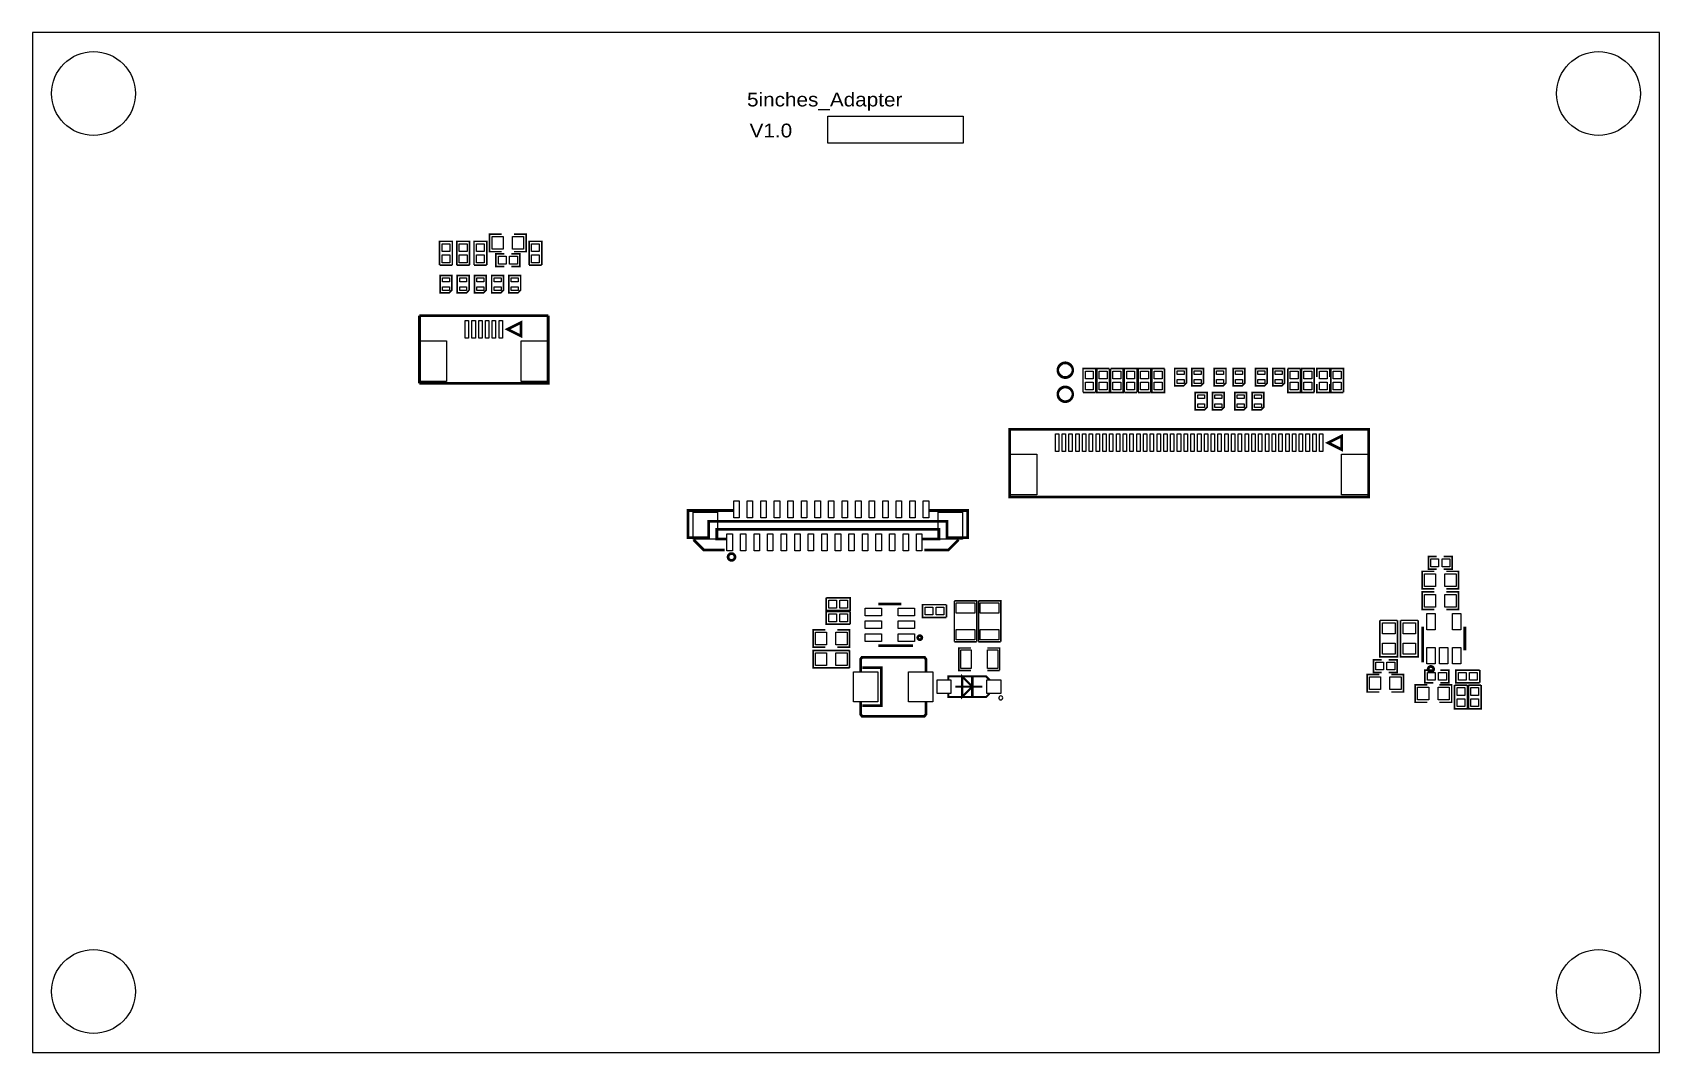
# Model space of a CAD drawing. Extents: x 38 to 158, y 31 to 106.
import ezdxf

# ---------------------------------------------------------------- set-up
doc = ezdxf.new("R2010")
doc.units = 0
for name, color, linetype in [('OUTLINE', 7, 'CONTINUOUS'), ('SILKSCREEN_TOP', 7, 'CONTINUOUS'), ('TOP', 1, 'CONTINUOUS')]:
    doc.layers.add(name, color=color, linetype=linetype)

msp = doc.modelspace()

# ---------------------------------------------------------------- linework, layer by layer
at = {"layer": 'OUTLINE'}
msp.add_lwpolyline([(38.0619, 106.2101), (38.0619, 30.90926), (158.16326, 30.90926), (158.16326, 106.2101)], close=True, dxfattribs=at)
at = {"layer": 'SILKSCREEN_TOP'}
msp.add_lwpolyline([(96.774, 98.044), (96.774, 100.04298), (106.77398, 100.04298), (106.77398, 98.044)], close=True, dxfattribs=at)
for points, const_width in [([(72.70496, 91.32316), (71.8058, 91.32316), (71.8058, 90.03284), (72.70496, 90.03284)], 0.11938), ([(73.59904, 91.32316), (74.4982, 91.32316), (74.4982, 90.03284), (73.59904, 90.03284)], 0.11938), ([(68.1101, 89.03716), (68.1101, 90.79484), (69.0499, 90.79484), (69.0499, 89.03716)], 0.11938), ([(69.3801, 89.03716), (69.3801, 90.79484), (70.3199, 90.79484), (70.3199, 89.03716)], 0.11938), ([(70.6501, 89.03716), (70.6501, 90.79484), (71.5899, 90.79484), (71.5899, 89.03716)], 0.11938), ([(74.7141, 89.03716), (74.7141, 90.79484), (75.6539, 90.79484), (75.6539, 89.03716)], 0.11938), ([(68.1101, 89.03716), (69.0499, 89.03716)], 0.11938), ([(69.3801, 89.03716), (70.3199, 89.03716)], 0.11938), ([(70.6501, 89.03716), (71.5899, 89.03716)], 0.11938), ([(72.89292, 89.8779), (72.27316, 89.8779), (72.27316, 88.9381), (72.89292, 88.9381)], 0.11938), ([(73.41108, 89.8779), (74.03084, 89.8779), (74.03084, 88.9381), (73.41108, 88.9381)], 0.11938), ([(74.7141, 89.03716), (75.6539, 89.03716)], 0.11938), ([(68.81622, 86.98992), (68.14566, 86.98992), (68.14566, 88.27008), (69.01434, 88.27008), (69.01434, 87.19058), (68.81622, 86.98992)], 0.11938), ([(70.08622, 86.98992), (69.41566, 86.98992), (69.41566, 88.27008), (70.28434, 88.27008), (70.28434, 87.19058), (70.08622, 86.98992)], 0.11938), ([(71.35622, 86.98992), (70.68566, 86.98992), (70.68566, 88.27008), (71.55434, 88.27008), (71.55434, 87.19058), (71.35622, 86.98992)], 0.11938), ([(72.62622, 86.98992), (71.95566, 86.98992), (71.95566, 88.27008), (72.82434, 88.27008), (72.82434, 87.19058), (72.62622, 86.98992)], 0.11938), ([(73.89622, 86.98992), (73.22566, 86.98992), (73.22566, 88.27008), (74.09434, 88.27008), (74.09434, 87.19058), (73.89622, 86.98992)], 0.11938), ([(76.12634, 85.3059), (76.12634, 80.30464), (66.62674, 80.30464)], 0.20066), ([(66.62674, 80.30464), (66.62674, 85.3059)], 0.20066), ([(66.62674, 85.3059), (76.12634, 85.3059)], 0.20066), ([(73.1266, 84.30514), (74.12736, 83.80476), (74.12736, 84.80552), (73.1266, 84.30514)], 0.20066), ([(115.6081, 79.63916), (115.6081, 81.39684), (116.5479, 81.39684), (116.5479, 79.63916)], 0.11938), ([(117.5639, 81.39684), (116.6241, 81.39684)], 0.11938), ([(117.5639, 81.39684), (117.5639, 79.63916), (116.6241, 79.63916), (116.6241, 81.39684)], 0.11938), ([(118.5799, 81.39684), (117.6401, 81.39684)], 0.11938), ([(118.5799, 81.39684), (118.5799, 79.63916), (117.6401, 79.63916), (117.6401, 81.39684)], 0.11938), ([(118.6561, 79.63916), (118.6561, 81.39684), (119.5959, 81.39684), (119.5959, 79.63916)], 0.11938), ([(119.6721, 79.63916), (119.6721, 81.39684), (120.6119, 81.39684), (120.6119, 79.63916)], 0.11938), ([(121.6279, 81.39684), (120.6881, 81.39684)], 0.11938), ([(121.6279, 81.39684), (121.6279, 79.63916), (120.6881, 79.63916), (120.6881, 81.39684)], 0.11938), ([(123.04522, 80.13192), (122.37466, 80.13192), (122.37466, 81.41208), (123.24334, 81.41208), (123.24334, 80.33258), (123.04522, 80.13192)], 0.11938), ([(124.31522, 80.13192), (123.64466, 80.13192), (123.64466, 81.41208), (124.51334, 81.41208), (124.51334, 80.33258), (124.31522, 80.13192)], 0.11938), ([(125.96622, 80.13192), (125.29566, 80.13192), (125.29566, 81.41208), (126.16434, 81.41208), (126.16434, 80.33258), (125.96622, 80.13192)], 0.11938), ([(127.36322, 80.13192), (126.69266, 80.13192), (126.69266, 81.41208), (127.56134, 81.41208), (127.56134, 80.33258), (127.36322, 80.13192)], 0.11938), ([(129.01422, 80.13192), (128.34366, 80.13192), (128.34366, 81.41208), (129.21234, 81.41208), (129.21234, 80.33258), (129.01422, 80.13192)], 0.11938), ([(130.28422, 80.13192), (129.61366, 80.13192), (129.61366, 81.41208), (130.48234, 81.41208), (130.48234, 80.33258), (130.28422, 80.13192)], 0.11938), ([(131.6609, 81.39684), (130.7211, 81.39684)], 0.11938), ([(131.6609, 81.39684), (131.6609, 79.63916), (130.7211, 79.63916), (130.7211, 81.39684)], 0.11938), ([(131.7371, 79.63916), (131.7371, 81.39684), (132.6769, 81.39684), (132.6769, 79.63916)], 0.11938), ([(133.8199, 80.77708), (133.8199, 81.39684), (132.8801, 81.39684), (132.8801, 80.77708)], 0.11938), ([(133.8961, 79.63916), (133.8961, 81.39684), (134.8359, 81.39684), (134.8359, 79.63916)], 0.11938), ([(115.6081, 79.63916), (116.5479, 79.63916)], 0.11938), ([(118.6561, 79.63916), (119.5959, 79.63916)], 0.11938), ([(119.6721, 79.63916), (120.6119, 79.63916)], 0.11938), ([(124.56922, 78.35392), (123.89866, 78.35392), (123.89866, 79.63408), (124.76734, 79.63408), (124.76734, 78.55458), (124.56922, 78.35392)], 0.11938), ([(125.83922, 78.35392), (125.16866, 78.35392), (125.16866, 79.63408), (126.03734, 79.63408), (126.03734, 78.55458), (125.83922, 78.35392)], 0.11938), ([(127.49022, 78.35392), (126.81966, 78.35392), (126.81966, 79.63408), (127.68834, 79.63408), (127.68834, 78.55458), (127.49022, 78.35392)], 0.11938), ([(128.76022, 78.35392), (128.08966, 78.35392), (128.08966, 79.63408), (128.95834, 79.63408), (128.95834, 78.55458), (128.76022, 78.35392)], 0.11938), ([(131.7371, 79.63916), (132.6769, 79.63916)], 0.11938), ([(133.8199, 80.25892), (133.8199, 79.63916), (132.8801, 79.63916), (132.8801, 80.25892)], 0.11938), ([(133.8961, 79.63916), (134.8359, 79.63916)], 0.11938), ([(136.69518, 76.9239), (136.69518, 71.92264), (110.19536, 71.92264), (110.19536, 76.9239), (136.69518, 76.9239)], 0.20066), ([(133.69544, 75.92314), (134.6962, 75.42276), (134.6962, 76.42352), (133.69544, 75.92314)], 0.20066), ([(104.22382, 70.92188), (107.0991, 70.92188), (107.0991, 68.9229), (105.5751, 68.9229), (105.5751, 70.12178), (87.9729, 70.12178), (87.9729, 68.9229), (86.4489, 68.9229), (86.4489, 70.92188), (89.82456, 70.92188)], 0.20066), ([(89.154, 67.99834), (87.63, 67.99834), (86.868, 68.76034)], 0.20066), ([(89.32418, 68.8213), (88.57488, 68.8213), (88.57488, 69.52234), (104.97312, 69.52234), (104.97312, 68.8213), (103.72344, 68.8213)], 0.20066), ([(103.886, 67.99834), (105.664, 67.99834), (106.426, 68.76034)], 0.20066), ([(141.72692, 66.5861), (141.10716, 66.5861), (141.10716, 67.5259), (141.72692, 67.5259)], 0.11938), ([(142.24508, 66.5861), (142.86484, 66.5861), (142.86484, 67.5259), (142.24508, 67.5259)], 0.11938), ([(141.53896, 65.14084), (140.6398, 65.14084), (140.6398, 66.43116), (141.53896, 66.43116)], 0.11938), ([(142.43304, 65.14084), (143.3322, 65.14084), (143.3322, 66.43116), (142.43304, 66.43116)], 0.11938), ([(141.53896, 63.61684), (140.6398, 63.61684), (140.6398, 64.90716), (141.53896, 64.90716)], 0.11938), ([(142.43304, 63.61684), (143.3322, 63.61684), (143.3322, 64.90716), (142.43304, 64.90716)], 0.11938), ([(96.65716, 64.4779), (96.65716, 63.5381)], 0.11938), ([(96.65716, 64.4779), (98.41484, 64.4779), (98.41484, 63.5381), (96.65716, 63.5381)], 0.11938), ([(102.1969, 64.01816), (100.4951, 64.01816)], 0.20066), ([(105.52684, 63.0301), (103.76916, 63.0301), (103.76916, 63.9699), (105.52684, 63.9699)], 0.11938), ([(105.52684, 63.0301), (105.52684, 63.9699)], 0.11938), ([(107.7595, 61.23178), (107.7595, 64.24422), (106.1085, 64.24422)], 0.11938), ([(106.1085, 64.24422), (106.1085, 61.23178)], 0.11938), ([(109.5375, 61.23178), (109.5375, 64.24422), (107.8865, 64.24422)], 0.11938), ([(107.8865, 64.24422), (107.8865, 61.23178)], 0.11938), ([(98.41484, 62.5221), (96.65716, 62.5221), (96.65716, 63.4619), (98.41484, 63.4619)], 0.11938), ([(98.41484, 62.5221), (98.41484, 63.4619)], 0.11938), ([(137.53084, 62.8142), (137.53084, 60.1218), (138.82116, 60.1218), (138.82116, 62.8142)], 0.11938), ([(137.53084, 62.8142), (138.82116, 62.8142)], 0.11938), ([(139.05484, 62.8142), (139.05484, 60.1218), (140.34516, 60.1218), (140.34516, 62.8142)], 0.11938), ([(139.05484, 62.8142), (140.34516, 62.8142)], 0.11938), ([(96.58096, 62.11316), (95.6818, 62.11316), (95.6818, 60.82284), (96.58096, 60.82284)], 0.11938), ([(97.47504, 62.11316), (98.3742, 62.11316), (98.3742, 60.82284), (97.47504, 60.82284)], 0.11938), ([(106.1085, 61.23178), (107.7595, 61.23178)], 0.11938), ([(107.8865, 61.23178), (109.5375, 61.23178)], 0.11938), ([(140.68552, 59.70778), (140.68552, 62.34684)], 0.20066), ([(143.79448, 60.58916), (143.79448, 62.34684)], 0.20066), ([(98.3742, 60.58916), (95.6818, 60.58916), (95.6818, 59.29884), (98.3742, 59.29884)], 0.11938), ([(98.3742, 60.58916), (98.3742, 59.29884)], 0.11938), ([(104.013, 59.055), (104.013, 59.944), (103.90124, 60.09132), (99.29876, 60.09132), (99.187, 59.944), (99.187, 59.055)], 0.20066), ([(103.0605, 60.94984), (100.4951, 60.94984)], 0.20066), ([(107.34548, 60.7695), (106.44378, 60.7695), (106.44378, 59.1185), (107.34548, 59.1185)], 0.11938), ([(109.45622, 59.1185), (109.45622, 60.7695), (108.55452, 60.7695)], 0.11938), ([(99.314, 59.309), (100.711, 59.309), (100.711, 56.515), (99.314, 56.515)], 0.20066), ([(108.55452, 59.1185), (109.45622, 59.1185)], 0.11938), ([(137.47496, 58.81116), (136.5758, 58.81116), (136.5758, 57.52084), (137.47496, 57.52084)], 0.11938), ([(137.66292, 59.9059), (137.04316, 59.9059), (137.04316, 58.9661), (137.66292, 58.9661)], 0.11938), ([(138.18108, 59.9059), (138.80084, 59.9059), (138.80084, 58.9661), (138.18108, 58.9661)], 0.11938), ([(138.36904, 58.81116), (139.2682, 58.81116), (139.2682, 57.52084), (138.36904, 57.52084)], 0.11938), ([(141.47292, 58.2041), (140.85316, 58.2041), (140.85316, 59.1439), (141.47292, 59.1439)], 0.11938), ([(141.99108, 58.2041), (142.61084, 58.2041), (142.61084, 59.1439), (141.99108, 59.1439)], 0.11938), ([(144.89684, 58.2041), (143.13916, 58.2041), (143.13916, 59.1439), (144.89684, 59.1439)], 0.11938), ([(144.89684, 58.2041), (144.89684, 59.1439)], 0.11938), ([(108.712, 58.42), (108.458, 58.674), (105.664, 58.674), (105.664, 58.42)], 0.1524), ([(108.18876, 57.912), (106.18724, 57.912)], 0.14986), ([(107.43692, 57.912), (106.68762, 57.1627), (106.68762, 58.6613), (107.43692, 57.912)], 0.14986), ([(107.43692, 58.6613), (107.43692, 57.1627)], 0.20066), ([(141.03096, 56.75884), (140.1318, 56.75884), (140.1318, 58.04916), (141.03096, 58.04916)], 0.11938), ([(141.92504, 56.75884), (142.8242, 56.75884), (142.8242, 58.04916), (141.92504, 58.04916)], 0.11938), ([(143.9799, 58.02884), (143.0401, 58.02884)], 0.11938), ([(143.9799, 58.02884), (143.9799, 56.27116), (143.0401, 56.27116), (143.0401, 58.02884)], 0.11938), ([(144.9959, 58.02884), (144.0561, 58.02884)], 0.11938), ([(144.9959, 58.02884), (144.9959, 56.27116), (144.0561, 56.27116), (144.0561, 58.02884)], 0.11938), ([(104.013, 56.769), (104.013, 55.88), (103.90124, 55.73268), (99.29876, 55.73268), (99.187, 55.88), (99.187, 56.769)], 0.20066), ([(105.664, 57.404), (105.664, 57.15), (108.458, 57.15), (108.712, 57.404)], 0.1524)]:
    msp.add_lwpolyline(points, dxfattribs=dict(at, const_width=const_width))
for points, const_width in [([(114.86896, 81.28, 1), (113.73104, 81.28, 1), (114.86896, 81.28)], 0.1524), ([(114.86896, 79.502, 1), (113.73104, 79.502, 1), (114.86896, 79.502)], 0.1524), ([(89.916, 67.49034, 1), (89.408, 67.49034, 1), (89.916, 67.49034)], 0.20066), ([(103.71074, 61.53404, 0.999733), (103.41102, 61.53404, 1.000267), (103.71074, 61.53404)], 0.20066), ([(141.4907, 59.2074, 1.002995), (141.08938, 59.2074, 0.997014), (141.4907, 59.2074)], 0.20066)]:
    msp.add_lwpolyline(points, format="xyb", dxfattribs=dict(at, const_width=const_width))
msp.add_lwpolyline([(109.68736, 57.0865, 1), (109.38864, 57.0875, 1)], format="xyb", close=True, dxfattribs=at)
at = {"layer": 'TOP'}
for points in [[(68.86956, 90.04046), (68.29044, 90.04046), (68.29044, 90.6145), (68.86956, 90.6145)], [(70.13956, 90.04046), (69.56044, 90.04046), (69.56044, 90.6145), (70.13956, 90.6145)], [(71.40956, 90.04046), (70.83044, 90.04046), (70.83044, 90.6145), (71.40956, 90.6145)], [(72.80783, 91.14282), (72.80783, 90.21318), (71.98741, 90.21318), (71.98741, 91.14282)], [(73.4949, 90.21318), (73.4949, 91.14282), (74.31532, 91.14282), (74.31532, 90.21318)], [(75.47356, 90.04046), (74.89444, 90.04046), (74.89444, 90.6145), (75.47356, 90.6145)], [(68.29044, 89.79154), (68.86956, 89.79154), (68.86956, 89.2175), (68.29044, 89.2175)], [(69.56044, 89.79154), (70.13956, 89.79154), (70.13956, 89.2175), (69.56044, 89.2175)], [(70.83044, 89.79154), (71.40956, 89.79154), (71.40956, 89.2175), (70.83044, 89.2175)], [(73.02754, 89.69756), (73.02754, 89.11844), (72.4535, 89.11844), (72.4535, 89.69756)], [(73.27646, 89.11844), (73.27646, 89.69756), (73.8505, 89.69756), (73.8505, 89.11844)], [(74.89444, 89.79154), (75.47356, 89.79154), (75.47356, 89.2175), (74.89444, 89.2175)], [(68.83527, 87.81542), (68.32473, 87.81542), (68.32473, 88.09482), (68.83527, 88.09482)], [(70.10527, 87.81542), (69.59473, 87.81542), (69.59473, 88.09482), (70.10527, 88.09482)], [(71.37527, 87.81542), (70.86473, 87.81542), (70.86473, 88.09482), (71.37527, 88.09482)], [(72.64527, 87.81542), (72.13473, 87.81542), (72.13473, 88.09482), (72.64527, 88.09482)], [(73.91527, 87.81542), (73.40473, 87.81542), (73.40473, 88.09482), (73.91527, 88.09482)], [(68.32473, 87.44458), (68.83527, 87.44458), (68.83527, 87.16518), (68.32473, 87.16518)], [(69.59473, 87.44458), (70.10527, 87.44458), (70.10527, 87.16518), (69.59473, 87.16518)], [(70.86473, 87.44458), (71.37527, 87.44458), (71.37527, 87.16518), (70.86473, 87.16518)], [(72.13473, 87.44458), (72.64527, 87.44458), (72.64527, 87.16518), (72.13473, 87.16518)], [(73.40473, 87.44458), (73.91527, 87.44458), (73.91527, 87.16518), (73.40473, 87.16518)], [(70.25132, 84.95538), (70.25132, 83.6549), (70.0024, 83.6549), (70.0024, 84.95538)], [(70.7517, 84.95538), (70.7517, 83.6549), (70.50278, 83.6549), (70.50278, 84.95538)], [(71.24954, 84.95538), (71.24954, 83.6549), (71.00062, 83.6549), (71.00062, 84.95538)], [(71.74992, 84.95538), (71.74992, 83.6549), (71.501, 83.6549), (71.501, 84.95538)], [(72.2503, 84.95538), (72.2503, 83.6549), (72.00138, 83.6549), (72.00138, 84.95538)], [(72.75068, 84.95538), (72.75068, 83.6549), (72.50176, 83.6549), (72.50176, 84.95538)], [(68.62445, 83.45551), (68.62445, 80.45577), (66.62547, 80.45577), (66.62547, 83.45551)], [(76.12507, 83.45551), (76.12507, 80.45577), (74.12609, 80.45577), (74.12609, 83.45551)], [(116.36756, 80.64246), (115.78844, 80.64246), (115.78844, 81.2165), (116.36756, 81.2165)], [(117.38356, 80.64246), (116.80444, 80.64246), (116.80444, 81.2165), (117.38356, 81.2165)], [(118.39956, 80.64246), (117.82044, 80.64246), (117.82044, 81.2165), (118.39956, 81.2165)], [(119.41556, 80.64246), (118.83644, 80.64246), (118.83644, 81.2165), (119.41556, 81.2165)], [(120.43156, 80.64246), (119.85244, 80.64246), (119.85244, 81.2165), (120.43156, 81.2165)], [(121.44756, 80.64246), (120.86844, 80.64246), (120.86844, 81.2165), (121.44756, 81.2165)], [(123.06427, 80.95742), (122.55373, 80.95742), (122.55373, 81.23682), (123.06427, 81.23682)], [(122.55373, 80.58658), (123.06427, 80.58658), (123.06427, 80.30718), (122.55373, 80.30718)], [(124.33427, 80.95742), (123.82373, 80.95742), (123.82373, 81.23682), (124.33427, 81.23682)], [(123.82373, 80.58658), (124.33427, 80.58658), (124.33427, 80.30718), (123.82373, 80.30718)], [(125.98527, 80.95742), (125.47473, 80.95742), (125.47473, 81.23682), (125.98527, 81.23682)], [(125.47473, 80.58658), (125.98527, 80.58658), (125.98527, 80.30718), (125.47473, 80.30718)], [(127.38227, 80.95742), (126.87173, 80.95742), (126.87173, 81.23682), (127.38227, 81.23682)], [(126.87173, 80.58658), (127.38227, 80.58658), (127.38227, 80.30718), (126.87173, 80.30718)], [(129.03327, 80.95742), (128.52273, 80.95742), (128.52273, 81.23682), (129.03327, 81.23682)], [(128.52273, 80.58658), (129.03327, 80.58658), (129.03327, 80.30718), (128.52273, 80.30718)], [(130.30327, 80.95742), (129.79273, 80.95742), (129.79273, 81.23682), (130.30327, 81.23682)], [(129.79273, 80.58658), (130.30327, 80.58658), (130.30327, 80.30718), (129.79273, 80.30718)], [(131.48056, 80.64246), (130.90144, 80.64246), (130.90144, 81.2165), (131.48056, 81.2165)], [(132.49656, 80.64246), (131.91744, 80.64246), (131.91744, 81.2165), (132.49656, 81.2165)], [(133.63956, 80.64246), (133.06044, 80.64246), (133.06044, 81.2165), (133.63956, 81.2165)], [(134.65556, 80.64246), (134.07644, 80.64246), (134.07644, 81.2165), (134.65556, 81.2165)], [(115.78844, 80.39354), (116.36756, 80.39354), (116.36756, 79.8195), (115.78844, 79.8195)], [(116.80444, 80.39354), (117.38356, 80.39354), (117.38356, 79.8195), (116.80444, 79.8195)], [(117.82044, 80.39354), (118.39956, 80.39354), (118.39956, 79.8195), (117.82044, 79.8195)], [(118.83644, 80.39354), (119.41556, 80.39354), (119.41556, 79.8195), (118.83644, 79.8195)], [(119.85244, 80.39354), (120.43156, 80.39354), (120.43156, 79.8195), (119.85244, 79.8195)], [(120.86844, 80.39354), (121.44756, 80.39354), (121.44756, 79.8195), (120.86844, 79.8195)], [(124.58827, 79.17942), (124.07773, 79.17942), (124.07773, 79.45882), (124.58827, 79.45882)], [(125.85827, 79.17942), (125.34773, 79.17942), (125.34773, 79.45882), (125.85827, 79.45882)], [(127.50927, 79.17942), (126.99873, 79.17942), (126.99873, 79.45882), (127.50927, 79.45882)], [(128.77927, 79.17942), (128.26873, 79.17942), (128.26873, 79.45882), (128.77927, 79.45882)], [(130.90144, 80.39354), (131.48056, 80.39354), (131.48056, 79.8195), (130.90144, 79.8195)], [(131.91744, 80.39354), (132.49656, 80.39354), (132.49656, 79.8195), (131.91744, 79.8195)], [(133.06044, 80.39354), (133.63956, 80.39354), (133.63956, 79.8195), (133.06044, 79.8195)], [(134.07644, 80.39354), (134.65556, 80.39354), (134.65556, 79.8195), (134.07644, 79.8195)], [(124.07773, 78.80858), (124.58827, 78.80858), (124.58827, 78.52918), (124.07773, 78.52918)], [(125.34773, 78.80858), (125.85827, 78.80858), (125.85827, 78.52918), (125.34773, 78.52918)], [(126.99873, 78.80858), (127.50927, 78.80858), (127.50927, 78.52918), (126.99873, 78.52918)], [(128.26873, 78.80858), (128.77927, 78.80858), (128.77927, 78.52918), (128.26873, 78.52918)], [(113.81994, 76.57338), (113.81994, 75.2729), (113.57102, 75.2729), (113.57102, 76.57338)], [(114.32032, 76.57338), (114.32032, 75.2729), (114.0714, 75.2729), (114.0714, 76.57338)], [(114.8207, 76.57338), (114.8207, 75.2729), (114.57178, 75.2729), (114.57178, 76.57338)], [(115.31854, 76.57338), (115.31854, 75.2729), (115.06962, 75.2729), (115.06962, 76.57338)], [(115.81892, 76.57338), (115.81892, 75.2729), (115.57, 75.2729), (115.57, 76.57338)], [(116.3193, 76.57338), (116.3193, 75.2729), (116.07038, 75.2729), (116.07038, 76.57338)], [(116.81968, 76.57338), (116.81968, 75.2729), (116.57076, 75.2729), (116.57076, 76.57338)], [(117.32006, 76.57338), (117.32006, 75.2729), (117.07114, 75.2729), (117.07114, 76.57338)], [(117.82044, 76.57338), (117.82044, 75.2729), (117.57152, 75.2729), (117.57152, 76.57338)], [(118.31828, 76.57338), (118.31828, 75.2729), (118.06936, 75.2729), (118.06936, 76.57338)], [(118.81866, 76.57338), (118.81866, 75.2729), (118.56974, 75.2729), (118.56974, 76.57338)], [(119.31904, 76.57338), (119.31904, 75.2729), (119.07012, 75.2729), (119.07012, 76.57338)], [(119.81942, 76.57338), (119.81942, 75.2729), (119.5705, 75.2729), (119.5705, 76.57338)], [(120.3198, 76.57338), (120.3198, 75.2729), (120.07088, 75.2729), (120.07088, 76.57338)], [(120.82018, 76.57338), (120.82018, 75.2729), (120.57126, 75.2729), (120.57126, 76.57338)], [(121.32056, 76.57338), (121.32056, 75.2729), (121.07164, 75.2729), (121.07164, 76.57338)], [(121.8184, 76.57338), (121.8184, 75.2729), (121.56948, 75.2729), (121.56948, 76.57338)], [(122.31878, 76.57338), (122.31878, 75.2729), (122.06986, 75.2729), (122.06986, 76.57338)], [(122.81916, 76.57338), (122.81916, 75.2729), (122.57024, 75.2729), (122.57024, 76.57338)], [(123.31954, 76.57338), (123.31954, 75.2729), (123.07062, 75.2729), (123.07062, 76.57338)], [(123.81992, 76.57338), (123.81992, 75.2729), (123.571, 75.2729), (123.571, 76.57338)], [(124.3203, 76.57338), (124.3203, 75.2729), (124.07138, 75.2729), (124.07138, 76.57338)], [(124.82068, 76.57338), (124.82068, 75.2729), (124.57176, 75.2729), (124.57176, 76.57338)], [(125.31852, 76.57338), (125.31852, 75.2729), (125.0696, 75.2729), (125.0696, 76.57338)], [(125.8189, 76.57338), (125.8189, 75.2729), (125.56998, 75.2729), (125.56998, 76.57338)], [(126.31928, 76.57338), (126.31928, 75.2729), (126.07036, 75.2729), (126.07036, 76.57338)], [(126.81966, 76.57338), (126.81966, 75.2729), (126.57074, 75.2729), (126.57074, 76.57338)], [(127.32004, 76.57338), (127.32004, 75.2729), (127.07112, 75.2729), (127.07112, 76.57338)], [(127.82042, 76.57338), (127.82042, 75.2729), (127.5715, 75.2729), (127.5715, 76.57338)], [(128.31826, 76.57338), (128.31826, 75.2729), (128.06934, 75.2729), (128.06934, 76.57338)], [(128.81864, 76.57338), (128.81864, 75.2729), (128.56972, 75.2729), (128.56972, 76.57338)], [(129.31902, 76.57338), (129.31902, 75.2729), (129.0701, 75.2729), (129.0701, 76.57338)], [(129.8194, 76.57338), (129.8194, 75.2729), (129.57048, 75.2729), (129.57048, 76.57338)], [(130.31978, 76.57338), (130.31978, 75.2729), (130.07086, 75.2729), (130.07086, 76.57338)], [(130.82016, 76.57338), (130.82016, 75.2729), (130.57124, 75.2729), (130.57124, 76.57338)], [(131.32054, 76.57338), (131.32054, 75.2729), (131.07162, 75.2729), (131.07162, 76.57338)], [(131.81838, 76.57338), (131.81838, 75.2729), (131.56946, 75.2729), (131.56946, 76.57338)], [(132.31876, 76.57338), (132.31876, 75.2729), (132.06984, 75.2729), (132.06984, 76.57338)], [(132.81914, 76.57338), (132.81914, 75.2729), (132.57022, 75.2729), (132.57022, 76.57338)], [(133.31952, 76.57338), (133.31952, 75.2729), (133.0706, 75.2729), (133.0706, 76.57338)], [(112.19561, 75.07351), (112.19561, 72.07377), (110.19663, 72.07377), (110.19663, 75.07351)], [(136.69391, 75.07351), (136.69391, 72.07377), (134.69493, 72.07377), (134.69493, 75.07351)], [(89.82075, 71.63816), (90.21953, 71.63816), (90.21953, 70.38848), (89.82075, 70.38848)], [(90.82151, 71.63816), (91.22029, 71.63816), (91.22029, 70.38848), (90.82151, 70.38848)], [(91.82227, 71.63816), (92.22105, 71.63816), (92.22105, 70.38848), (91.82227, 70.38848)], [(92.82049, 71.63816), (93.21927, 71.63816), (93.21927, 70.38848), (92.82049, 70.38848)], [(93.82125, 71.63816), (94.22003, 71.63816), (94.22003, 70.38848), (93.82125, 70.38848)], [(94.82201, 71.63816), (95.22079, 71.63816), (95.22079, 70.38848), (94.82201, 70.38848)], [(95.82277, 71.63816), (96.22155, 71.63816), (96.22155, 70.38848), (95.82277, 70.38848)], [(96.82099, 71.63816), (97.21977, 71.63816), (97.21977, 70.38848), (96.82099, 70.38848)], [(97.82175, 71.63816), (98.22053, 71.63816), (98.22053, 70.38848), (97.82175, 70.38848)], [(98.82251, 71.63816), (99.22129, 71.63816), (99.22129, 70.38848), (98.82251, 70.38848)], [(99.82073, 71.63816), (100.21951, 71.63816), (100.21951, 70.38848), (99.82073, 70.38848)], [(100.82149, 71.63816), (101.22027, 71.63816), (101.22027, 70.38848), (100.82149, 70.38848)], [(101.82225, 71.63816), (102.22103, 71.63816), (102.22103, 70.38848), (101.82225, 70.38848)], [(102.82047, 71.63816), (103.21925, 71.63816), (103.21925, 70.38848), (102.82047, 70.38848)], [(103.82123, 71.63816), (104.22001, 71.63816), (104.22001, 70.38848), (103.82123, 70.38848)], [(88.62441, 70.79615), (88.62441, 68.79717), (86.82355, 68.79717), (86.82355, 70.79615)], [(106.72445, 70.79615), (106.72445, 68.79717), (104.92359, 68.79717), (104.92359, 70.79615)], [(89.32291, 69.19722), (89.72169, 69.19722), (89.72169, 67.94754), (89.32291, 67.94754)], [(90.32367, 69.19722), (90.72245, 69.19722), (90.72245, 67.94754), (90.32367, 67.94754)], [(91.32443, 69.19722), (91.72321, 69.19722), (91.72321, 67.94754), (91.32443, 67.94754)], [(92.32265, 69.19722), (92.72143, 69.19722), (92.72143, 67.94754), (92.32265, 67.94754)], [(93.32341, 69.19722), (93.72219, 69.19722), (93.72219, 67.94754), (93.32341, 67.94754)], [(94.32417, 69.19722), (94.72295, 69.19722), (94.72295, 67.94754), (94.32417, 67.94754)], [(95.32239, 69.19722), (95.72117, 69.19722), (95.72117, 67.94754), (95.32239, 67.94754)], [(96.32315, 69.19722), (96.72193, 69.19722), (96.72193, 67.94754), (96.32315, 67.94754)], [(97.32391, 69.19722), (97.72269, 69.19722), (97.72269, 67.94754), (97.32391, 67.94754)], [(98.32467, 69.19722), (98.72345, 69.19722), (98.72345, 67.94754), (98.32467, 67.94754)], [(99.32289, 69.19722), (99.72167, 69.19722), (99.72167, 67.94754), (99.32289, 67.94754)], [(100.32365, 69.19722), (100.72243, 69.19722), (100.72243, 67.94754), (100.32365, 67.94754)], [(101.32441, 69.19722), (101.72319, 69.19722), (101.72319, 67.94754), (101.32441, 67.94754)], [(102.32263, 69.19722), (102.72141, 69.19722), (102.72141, 67.94754), (102.32263, 67.94754)], [(103.32339, 69.19722), (103.72217, 69.19722), (103.72217, 67.94754), (103.32339, 67.94754)], [(141.86154, 67.34556), (141.86154, 66.76644), (141.2875, 66.76644), (141.2875, 67.34556)], [(142.11046, 66.76644), (142.11046, 67.34556), (142.6845, 67.34556), (142.6845, 66.76644)], [(141.64183, 66.25082), (141.64183, 65.32118), (140.82141, 65.32118), (140.82141, 66.25082)], [(142.3289, 65.32118), (142.3289, 66.25082), (143.14932, 66.25082), (143.14932, 65.32118)], [(97.41154, 64.29756), (97.41154, 63.71844), (96.8375, 63.71844), (96.8375, 64.29756)], [(97.66046, 63.71844), (97.66046, 64.29756), (98.2345, 64.29756), (98.2345, 63.71844)], [(100.73132, 63.71844), (100.73132, 63.14948), (99.53244, 63.14948), (99.53244, 63.71844)], [(103.15956, 63.71844), (103.15956, 63.14948), (101.96068, 63.14948), (101.96068, 63.71844)], [(104.52354, 63.78956), (104.52354, 63.21044), (103.9495, 63.21044), (103.9495, 63.78956)], [(104.77246, 63.21044), (104.77246, 63.78956), (105.3465, 63.78956), (105.3465, 63.21044)], [(107.62361, 63.34379), (106.24439, 63.34379), (106.24439, 64.10325), (107.62361, 64.10325)], [(109.40161, 63.34379), (108.02239, 63.34379), (108.02239, 64.10325), (109.40161, 64.10325)], [(141.64183, 64.72682), (141.64183, 63.79718), (140.82141, 63.79718), (140.82141, 64.72682)], [(142.3289, 63.79718), (142.3289, 64.72682), (143.14932, 64.72682), (143.14932, 63.79718)], [(97.41154, 63.28156), (97.41154, 62.70244), (96.8375, 62.70244), (96.8375, 63.28156)], [(97.66046, 62.70244), (97.66046, 63.28156), (98.2345, 63.28156), (98.2345, 62.70244)], [(100.73132, 62.76848), (100.73132, 62.19952), (99.53244, 62.19952), (99.53244, 62.76848)], [(103.15956, 62.76848), (103.15956, 62.19952), (101.96068, 62.19952), (101.96068, 62.76848)], [(138.64082, 61.81217), (137.71118, 61.81217), (137.71118, 62.63259), (138.64082, 62.63259)], [(140.16482, 61.81217), (139.23518, 61.81217), (139.23518, 62.63259), (140.16482, 62.63259)], [(141.59484, 62.11824), (140.98524, 62.11824), (140.98524, 63.32728), (141.59484, 63.32728)], [(143.49476, 62.11824), (142.88516, 62.11824), (142.88516, 63.32728), (143.49476, 63.32728)], [(96.68383, 61.93282), (96.68383, 61.00318), (95.86341, 61.00318), (95.86341, 61.93282)], [(97.3709, 61.00318), (97.3709, 61.93282), (98.19132, 61.93282), (98.19132, 61.00318)], [(100.73132, 61.81852), (100.73132, 61.24956), (99.53244, 61.24956), (99.53244, 61.81852)], [(103.15956, 61.81852), (103.15956, 61.24956), (101.96068, 61.24956), (101.96068, 61.81852)], [(106.24439, 62.13221), (107.62361, 62.13221), (107.62361, 61.37275), (106.24439, 61.37275)], [(108.02239, 62.13221), (109.40161, 62.13221), (109.40161, 61.37275), (108.02239, 61.37275)], [(96.68383, 60.40882), (96.68383, 59.47918), (95.86341, 59.47918), (95.86341, 60.40882)], [(97.3709, 59.47918), (97.3709, 60.40882), (98.19132, 60.40882), (98.19132, 59.47918)], [(107.34421, 60.63361), (107.34421, 59.25439), (106.58475, 59.25439), (106.58475, 60.63361)], [(108.55452, 59.25312), (108.55452, 60.63234), (109.31398, 60.63234), (109.31398, 59.25312)], [(137.71118, 61.12383), (138.64082, 61.12383), (138.64082, 60.30341), (137.71118, 60.30341)], [(139.23518, 61.12383), (140.16482, 61.12383), (140.16482, 60.30341), (139.23518, 60.30341)], [(141.59484, 59.60872), (140.98524, 59.60872), (140.98524, 60.81776), (141.59484, 60.81776)], [(142.5448, 59.60872), (141.9352, 59.60872), (141.9352, 60.81776), (142.5448, 60.81776)], [(143.49476, 59.60872), (142.88516, 59.60872), (142.88516, 60.81776), (143.49476, 60.81776)], [(98.66884, 56.8071), (98.66884, 59.0169), (100.45954, 59.0169), (100.45954, 56.8071)], [(102.73792, 56.8071), (102.73792, 59.0169), (104.52862, 59.0169), (104.52862, 56.8071)], [(137.79754, 59.72556), (137.79754, 59.14644), (137.2235, 59.14644), (137.2235, 59.72556)], [(138.04646, 59.14644), (138.04646, 59.72556), (138.6205, 59.72556), (138.6205, 59.14644)], [(141.60754, 58.96356), (141.60754, 58.38444), (141.0335, 58.38444), (141.0335, 58.96356)], [(141.85646, 58.38444), (141.85646, 58.96356), (142.4305, 58.96356), (142.4305, 58.38444)], [(143.89354, 58.96356), (143.89354, 58.38444), (143.3195, 58.38444), (143.3195, 58.96356)], [(144.14246, 58.38444), (144.14246, 58.96356), (144.7165, 58.96356), (144.7165, 58.38444)], [(104.84358, 57.404), (104.84358, 58.42), (105.85958, 58.42), (105.85958, 57.404)], [(109.53242, 58.42), (109.53242, 57.404), (108.51642, 57.404), (108.51642, 58.42)], [(137.57783, 58.63082), (137.57783, 57.70118), (136.75741, 57.70118), (136.75741, 58.63082)], [(138.2649, 57.70118), (138.2649, 58.63082), (139.08532, 58.63082), (139.08532, 57.70118)], [(141.13383, 57.86882), (141.13383, 56.93918), (140.31341, 56.93918), (140.31341, 57.86882)], [(141.8209, 56.93918), (141.8209, 57.86882), (142.64132, 57.86882), (142.64132, 56.93918)], [(143.79956, 57.27446), (143.22044, 57.27446), (143.22044, 57.8485), (143.79956, 57.8485)], [(144.81556, 57.27446), (144.23644, 57.27446), (144.23644, 57.8485), (144.81556, 57.8485)], [(143.22044, 57.02554), (143.79956, 57.02554), (143.79956, 56.4515), (143.22044, 56.4515)], [(144.23644, 57.02554), (144.81556, 57.02554), (144.81556, 56.4515), (144.23644, 56.4515)]]:
    msp.add_lwpolyline(points, close=True, dxfattribs=at)
for centre, radius in [((42.56278, 101.70922), 3.10007), ((153.66238, 101.70922), 3.10007), ((114.3, 81.28), 0.50038), ((114.3, 79.502), 0.50038), ((42.56278, 35.41014), 3.10007), ((153.66238, 35.41014), 3.10007)]:
    msp.add_circle(centre, radius, dxfattribs=at)

# ---------------------------------------------------------------- texts
at = {"layer": 'SILKSCREEN_TOP', "width": 1.125}
for s, p in [('5inches_Adapter', (90.805, 100.75418)), ('V1.0', (90.9955, 98.46818))]:
    msp.add_text(s, height=1.016, dxfattribs=at).set_placement(p)

doc.saveas('drawing.dxf')
